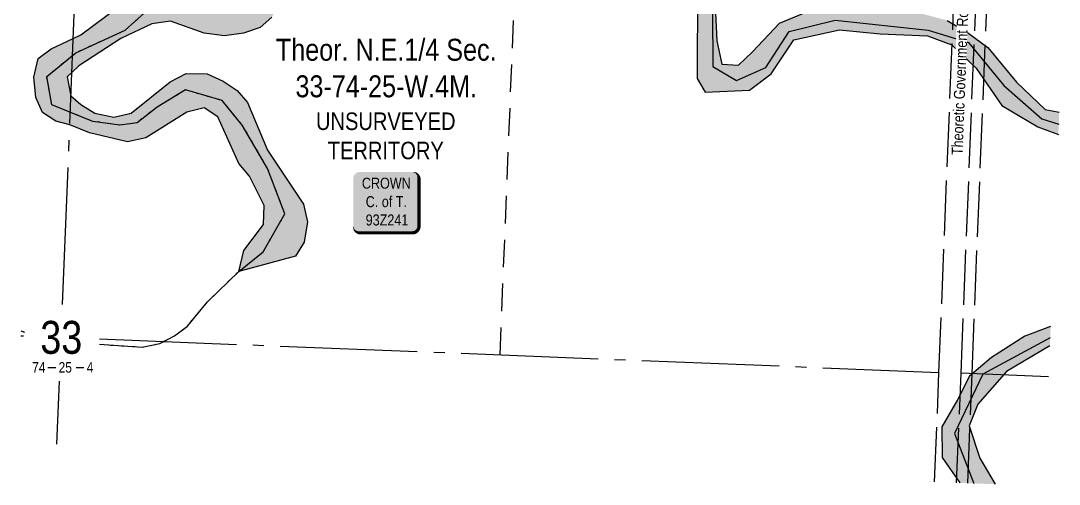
# Model space of a CAD drawing. Extents: x 323017 to 326965, y 6148514 to 6151575.
# Drawn here: x 323624 to 324571, y 6148669 to 6149091 of the extents above; entities that cross this region are included whole.
import ezdxf
from ezdxf.enums import TextEntityAlignment as Align

# ---------------------------------------------------------------- set-up
doc = ezdxf.new("R2010")
doc.units = 0
doc.header["$LTSCALE"] = 5
for name, pattern in [('foc-LSD', [8, 5, -3]), ('foc-QUARTERLINE', [33, 25, -3, 2, -3]), ('foc-UNSURVEYED', [12.5, 10, -2.5]), ('foc-WHEELTRACKS', [2, 0.4, -1.6])]:
    doc.linetypes.add(name, pattern=pattern)
for name, color, linetype in [('10', 1, 'Continuous'), ('9', 3, 'Continuous'), ('AS-OWNER', 7, 'Continuous'), ('C-SYMBOL', 7, 'Continuous'), ('L-QSEC', 8, 'foc-QUARTERLINE'), ('L-ROAD-T', 7, 'Continuous'), ('L-SECLBL', 7, 'Continuous'), ('L-SECTION-LSD', 7, 'foc-LSD'), ('L-UNS-T', 3, 'Continuous'), ('L-USEC', 7, 'foc-UNSURVEYED'), ('T-CREEK', 160, 'Continuous'), ('T-WATER', 160, 'Continuous'), ('T-WATER-H', 133, 'Continuous'), ('T-WATER-P3', 160, 'foc-WHEELTRACKS')]:
    doc.layers.add(name, color=color, linetype=linetype)
doc.styles.add('175L', font='ARIALN.TTF', dxfattribs={"height": 20})
doc.styles.add('80', font='ARIALN.TTF', dxfattribs={"height": 10})
doc.styles.add('80L', font='ARIALN.TTF', dxfattribs={"height": 10})
doc.styles.add('foc-LtypeFont', font='ARIALN.TTF', dxfattribs={"height": 7.35})
doc.styles.add('SIMPLEX', font='ARIALN.TTF')
doc.linetypes.add('foc-TOPO-flowdirection-NOLINE', pattern='A,0,[">",foc-LtypeFont,S=0.3,R=0,X=0,Y=-0.945],-20,[">",foc-LtypeFont,S=0.3,R=0,X=0,Y=-0.945],0', length=20)

# ---------------------------------------------------------------- blocks, each defined once
blk = doc.blocks.new('L-SECLBL')
at = {"layer": '9', "color": 7}
for p, q in [((-5.08, -27.83), (-12.29, -27.83)), ((20.7, -27.83), (13.5, -27.83))]:
    blk.add_line(p, q, dxfattribs=at)
at = {"layer": '10', "color": 2, "style": 'SIMPLEX'}
blk.add_attdef('SEC', text='', height=30, dxfattribs=at).set_placement((0, 0), align=Align.MIDDLE)
at = {"layer": '10', "color": 5, "style": '80L'}
blk.add_attdef('TWP', text='', height=9.5, dxfattribs=at).set_placement((-14.43, -27.37), align=Align.MIDDLE_RIGHT)
blk.add_attdef('RGE', text='', height=9.5, dxfattribs=at).set_placement((3.62, -27.37), align=Align.MIDDLE_CENTER)
blk.add_attdef('MER', text='', height=9.5, dxfattribs=at).set_placement((23.17, -27.37), align=Align.MIDDLE_LEFT)
blk = doc.blocks.new('*U431')
h = blk.add_hatch(color=255)
edge = h.paths.add_edge_path()
edge.add_line((-24, -28.5), (24, -28.5))
edge.add_arc((24, -22.5), 6, 270, 360)
edge.add_line((30, -22.5), (30, 21))
edge.add_arc((24, 21), 6, 0, 90)
edge.add_line((24, 27), (-24, 27))
edge.add_arc((-24, 21), 6, 90, 180)
edge.add_line((-30, 21), (-30, -22.5))
edge.add_arc((-24, -22.5), 6, 180, 270)
at = {"color": 14, "flags": 128}
blk.add_lwpolyline([(-24, -28.5, 3, 3, 0), (24, -28.5, 3, 3, 0.414214), (30, -22.5, 3, 3, 0), (30, 21, 3, 0, 0.414214), (24, 27, 0, 0, 0), (-24, 27, 0, 0, 0.414214), (-30, 21, 0, 0, 0), (-30, -22.5, 0, 3, 0.414214)], format="xyseb", close=True, dxfattribs=at)
at = {"color": 14, "style": '80'}
blk.add_attdef('ENTER_TEXT_001', (-26.85, -4.92), '', height=10, dxfattribs=at)

msp = doc.modelspace()

# ---------------------------------------------------------------- hatches: boundary and pattern name
at = {"layer": 'T-WATER-H'}
h = msp.add_hatch(color=256, dxfattribs=at)
h.dxf.hatch_style = 1
h.paths.add_polyline_path([(323849.962, 6149696.08), (323837.274, 6149696.62), (323835.255, 6149675.635), (323826.549, 6149660.555), (323799.85, 6149661.715), (323762.176, 6149687.576), (323729.515, 6149702.082), (323707.741, 6149701.719), (323692.862, 6149691.928), (323685.967, 6149679.235), (323688.507, 6149648.048), (323692.136, 6149616.135), (323682.701, 6149604.168), (323662.741, 6149600.178), (323656.683, 6149609.259), (323656.071, 6149594.005), (323672.542, 6149586.142), (323692.551, 6149595.726), (323703.729, 6149621.838), (323704.71, 6149640.328), (323701.296, 6149653.95), (323697.908, 6149662.313), (323701.459, 6149677.192), (323709.128, 6149689.891), (323724.804, 6149693.597), (323736.582, 6149687.955), (323752.536, 6149678.443), (323761.994, 6149669.852), (323775.057, 6149659.172), (323804.212, 6149648.024), (323824.683, 6149650.669), (323838.282, 6149657.327), (323851.051, 6149683.286)])
h.paths.add_polyline_path([(324570.302, 6148987.876), (324571.119, 6149008.233), (324558.373, 6149010.612), (324532.261, 6149035.607), (324506.009, 6149067.012), (324487.522, 6149080.683), (324469.036, 6149091.767), (324431.692, 6149101.743), (324382.147, 6149105.069), (324338.887, 6149098.787), (324315.963, 6149089.181), (324291.561, 6149063.318), (324278.62, 6149051.125), (324263.46, 6149051.864), (324259.023, 6149073.293), (324257.545, 6149105.069), (324261.177, 6149148.482), (324255.262, 6149165.108), (324247.127, 6149177.671), (324202.759, 6149183.582), (324177.247, 6149194.667), (324165.045, 6149221.639), (324151.365, 6149243.807), (324140.214, 6149285.633), (324132.08, 6149330.71), (324116.921, 6149347.706), (324097.325, 6149350.661), (324078.468, 6149346.967), (324064.048, 6149328.123), (324055.914, 6149303.368), (324044.822, 6149271.963), (324033.689, 6149223.794), (324026.604, 6149203.144), (324008.301, 6149190.163), (323990.588, 6149181.903), (323968.743, 6149181.903), (323962.248, 6149192.523), (323964.019, 6149205.504), (323977.009, 6149226.154), (323983.503, 6149247.394), (323975.828, 6149270.994), (323962.248, 6149301.084), (323934.813, 6149331.302), (323914.5, 6149347.217), (323894.65, 6149353.906), (323865.104, 6149352.522), (323829.096, 6149337.991), (323775.545, 6149325.997), (323768.159, 6149335.915), (323765.389, 6149355.29), (323770.861, 6149369.287), (323788.206, 6149402.066), (323796.533, 6149428.817), (323803.455, 6149444.968), (323799.73, 6149461.941), (323793.078, 6149477.414), (323794.862, 6149489.803), (323798.691, 6149499.08), (323813.206, 6149513.599), (323821.975, 6149511.742), (323841.145, 6149504.664), (323859.329, 6149501.524), (323882.158, 6149503.257), (323904.914, 6149505.946), (323945.537, 6149512.825), (323988.49, 6149527.678), (324012.826, 6149539.841), (324037.233, 6149570.649), (324045.333, 6149602.026), (324042.374, 6149612.717), (324030.765, 6149617.493), (324006.866, 6149620.905), (323965.266, 6149610.675), (323942.05, 6149601.395), (323922.896, 6149604.295), (323889.233, 6149617.055), (323879.366, 6149639.675), (323881.107, 6149661.715), (323889.233, 6149675.635), (323899.1, 6149691.875), (323899.683, 6149693.962), (323887.061, 6149694.499), (323876.428, 6149679.135), (323863.871, 6149664.898), (323859.715, 6149645.178), (323863.878, 6149628.493), (323879.455, 6149611.68), (323894.985, 6149601.847), (323922.88, 6149589.603), (323956.71, 6149593.474), (323988.062, 6149604.382), (324015.139, 6149612.11), (324031.057, 6149604.759), (324035.38, 6149594.108), (324020.204, 6149568.863), (324004.074, 6149549.661), (323969.677, 6149532.85), (323942.02, 6149524.848), (323903.139, 6149517.841), (323868.68, 6149513.045), (323842.179, 6149517.293), (323819.599, 6149524.623), (323808.788, 6149524.374), (323799.656, 6149518.305), (323790.729, 6149504.196), (323782.876, 6149493.819), (323782.561, 6149482.583), (323789.753, 6149451.119), (323788.728, 6149439.645), (323778.749, 6149410.818), (323761.776, 6149380.086), (323750.96, 6149358.84), (323749.987, 6149343.276), (323751.203, 6149325.281), (323763.858, 6149316.526), (323786.49, 6149315.067), (323822.02, 6149318.715), (323853.413, 6149329.901), (323888.457, 6149336.71), (323913.279, 6149327.956), (323933.478, 6149304.61), (323951.73, 6149287.1), (323966.162, 6149263.127), (323970.786, 6149245.374), (323962.755, 6149225.19), (323947.91, 6149197.71), (323944.99, 6149184.578), (323954.968, 6149172.905), (323972.489, 6149163.178), (324002.422, 6149169.987), (324025.055, 6149181.66), (324036.249, 6149209.14), (324046.957, 6149240.997), (324068.173, 6149301.679), (324076.934, 6149322.593), (324087.155, 6149333.293), (324110.761, 6149335.482), (324118.548, 6149309.704), (324132.254, 6149268.442), (324141.258, 6149234.153), (324149.532, 6149208.375), (324159.51, 6149193.054), (324176.545, 6149178.706), (324193.093, 6149172.87), (324214.995, 6149168.006), (324231.057, 6149162.413), (324244.441, 6149156.333), (324245.901, 6149141.256), (324241.579, 6149105.736), (324241.19, 6149071.899), (324241.19, 6149038.839), (324248.195, 6149026.393), (324288.673, 6149028.338), (324308.523, 6149043.117), (324329.152, 6149074.232), (324370.797, 6149083.178), (324407.772, 6149079.677), (324450.975, 6149077.733), (324473.16, 6149069.565), (324495.345, 6149048.174), (324518.927, 6149014.245), (324551.621, 6148994.798)])
h.paths.add_polyline_path([(324562.562, 6148795.02), (324563.275, 6148812.79), (324539.61, 6148804.044), (324509.252, 6148784.597), (324489.402, 6148767.484), (324478.47, 6148745.883), (324464.069, 6148721.38), (324464.459, 6148693.377), (324480.363, 6148670.14), (324512.829, 6148668.897), (324498.853, 6148692.593), (324489.082, 6148722.115), (324497, 6148741.987), (324522.962, 6148771.637)])
h = msp.add_hatch(color=256, dxfattribs=at)
h.dxf.hatch_style = 1
h.paths.add_polyline_path([(323823.066, 6148863.008), (323827.879, 6148882.018), (323845.831, 6148905.729), (323846.162, 6148923.018), (323832.928, 6148949.889), (323823.149, 6148961.416), (323804.071, 6149003.85), (323791.533, 6149012.255), (323775.742, 6149008.157), (323738.346, 6148984.801), (323721.729, 6148981.033), (323687.03, 6148989.19), (323669.104, 6148996.504), (323656.502, 6148999.868), (323644.063, 6149007.733), (323638.152, 6149021.618), (323636.377, 6149040.13), (323640.229, 6149057.096), (323652.077, 6149065.907), (323672.262, 6149075.257), (323679.169, 6149078.592), (323714.592, 6149104.96), (323740.533, 6149118.833), (323742.211, 6149124.871), (323735.237, 6149130.181), (323720.686, 6149136.086), (323710.017, 6149146.275), (323707.159, 6149163.152), (323707.651, 6149182.954), (323703.264, 6149205.04), (323712.983, 6149206.986), (323727.385, 6149202.35), (323741.442, 6149193.994), (323740.587, 6149172.592), (323742.762, 6149155.142), (323757.512, 6149149.646), (323770.313, 6149156.854), (323781.354, 6149166.412), (323798.457, 6149189.858), (323809.82, 6149198.567), (323825.715, 6149202.241), (323844.543, 6149199.93), (323856.352, 6149191.318), (323865.518, 6149179.458), (323869.115, 6149163.087), (323868.732, 6149143.044), (323866.179, 6149124.106), (323861.095, 6149107.785), (323853.337, 6149094.922), (323842.661, 6149085.471), (323827.361, 6149080.213), (323810.138, 6149077.729), (323791.552, 6149080.087), (323760.916, 6149091.074), (323743.756, 6149088.645), (323715.497, 6149075.227), (323677.203, 6149050.413), (323671.024, 6149044.362), (323666.746, 6149040.413), (323670.168, 6149023.067), (323679.085, 6149015.131), (323692.058, 6149007.131), (323709.214, 6149003.452), (323724.997, 6149007.37), (323760.687, 6149035.939), (323775.237, 6149043.442), (323794.263, 6149043.1), (323809.025, 6149036.401), (323821.736, 6149027.869), (323830.998, 6149016.962), (323849.323, 6148973.605), (323882.2, 6148924.331), (323885.864, 6148908.194), (323882.728, 6148889.645), (323874.917, 6148876.965)])

# ---------------------------------------------------------------- linework, layer by layer
at = {"layer": 'L-QSEC'}
for p, q in [((323662.535, 6148832.807), (323693.315, 6149600.254)), ((323624.398, 6148804.305), (323626.922, 6148804.204)), ((323696.141, 6148801.442), (324461.506, 6148770.905)), ((324561.413, 6148766.918), (324481.604, 6148770.102)), ((323657.422, 6148705.34), (323659.73, 6148762.873))]:
    msp.add_line(p, q, dxfattribs=at)
at = {"layer": 'L-SECTION-LSD'}
msp.add_line((324061.42, 6148786.868), (324077.375, 6149185.581), dxfattribs=at)
at = {"layer": 'L-USEC'}
for p, q in [((324461.506, 6148770.905), (324493.343, 6149568.331)), ((324481.604, 6148770.102), (324513.441, 6149567.529)), ((324491.658, 6148769.701), (324523.495, 6149567.127)), ((324457.517, 6148670.998), (324461.506, 6148770.905)), ((324477.615, 6148670.196), (324481.604, 6148770.102)), ((324487.669, 6148669.795), (324491.658, 6148769.701))]:
    msp.add_line(p, q, dxfattribs=at)
at = {"layer": 'T-CREEK', "linetype": 'foc-TOPO-flowdirection-NOLINE', "flags": 128}
for points in [[(323894.265, 6149694.193), (323893.522, 6149691.846), (323869.579, 6149655.329), (323872.849, 6149632.706), (323886.219, 6149611.884), (323927.885, 6149594.636), (323954.781, 6149597.588), (324001.512, 6149614.037), (324028.719, 6149611.395), (324039.913, 6149605.024), (324029.963, 6149567.886), (324006.145, 6149541.859), (323948.777, 6149519.172), (323878.095, 6149507.646), (323851.51, 6149507.957), (323816.685, 6149518.834), (323799.428, 6149507.646), (323786.945, 6149486.594), (323793.164, 6149455.983), (323790.677, 6149431.897), (323779.458, 6149400.387), (323765, 6149367.756), (323758.47, 6149349.575), (323757.693, 6149333.415), (323766.183, 6149322.121), (323806.192, 6149322.121), (323856.202, 6149337.317), (323901.411, 6149340.116), (323932.617, 6149322.121), (323953.421, 6149290.931), (323975.426, 6149260.941), (323977.122, 6149241.951), (323955.918, 6149201.163), (323955.918, 6149182.769), (323968.32, 6149174.372), (323991.525, 6149174.372), (324015.93, 6149181.17), (324029.133, 6149199.164), (324054.832, 6149278.898), (324075.873, 6149327.718), (324084.432, 6149338.808), (324102.467, 6149343.065), (324118.498, 6149336.055), (324122.004, 6149328.043), (324146.883, 6149237.043), (324165.168, 6149203.746), (324174.937, 6149190.227), (324192.972, 6149180.212), (324225.285, 6149171.45), (324249.331, 6149162.187), (324254.842, 6149148.918), (324255.41, 6149049.837), (324276.952, 6149037.069), (324303.754, 6149048.835), (324325.045, 6149081.632), (324366.775, 6149092.123), (324451.689, 6149082.86), (324488.26, 6149071.594), (324520.706, 6149032.435), (324555.273, 6149002.142), (324570.682, 6148997.335)], [(324562.857, 6148802.388), (324501.619, 6148769.251), (324475.569, 6148715.174), (324493.165, 6148669.65)]]:
    msp.add_lwpolyline(points, dxfattribs=at)
at = {"layer": 'T-CREEK', "flags": 128}
for points in [[(324241.579, 6149105.736), (324241.19, 6149071.899), (324241.19, 6149038.839), (324248.195, 6149026.393), (324288.673, 6149028.338), (324308.523, 6149043.117), (324329.152, 6149074.232), (324370.797, 6149083.178), (324407.772, 6149079.677), (324450.975, 6149077.733), (324473.16, 6149069.565), (324495.345, 6149048.174), (324518.927, 6149014.245), (324551.621, 6148994.798), (324570.302, 6148987.876)], [(324257.545, 6149105.069), (324259.023, 6149073.293), (324263.46, 6149051.864), (324278.62, 6149051.125), (324291.561, 6149063.318), (324315.963, 6149089.181), (324338.887, 6149098.787)], [(324469.036, 6149091.767), (324487.522, 6149080.683), (324506.009, 6149067.012), (324532.261, 6149035.607), (324558.373, 6149010.612), (324571.119, 6149008.233)], [(324563.275, 6148812.79), (324539.61, 6148804.044), (324509.252, 6148784.597), (324489.402, 6148767.484), (324478.47, 6148745.883), (324464.069, 6148721.38), (324464.459, 6148693.377), (324480.363, 6148670.14)], [(324562.562, 6148795.02), (324522.962, 6148771.637), (324497, 6148741.987), (324489.082, 6148722.115), (324498.853, 6148692.593), (324512.829, 6148668.897)]]:
    msp.add_lwpolyline(points, dxfattribs=at)
at = {"layer": 'T-WATER', "flags": 128}
msp.add_lwpolyline([(323853.337, 6149094.922), (323842.661, 6149085.471), (323827.361, 6149080.213), (323810.138, 6149077.729), (323791.552, 6149080.087), (323760.916, 6149091.074), (323743.756, 6149088.645), (323715.497, 6149075.227), (323677.203, 6149050.413), (323671.024, 6149044.362), (323666.746, 6149040.413), (323670.168, 6149023.067), (323679.085, 6149015.131), (323692.058, 6149007.131), (323709.214, 6149003.452), (323724.997, 6149007.37), (323760.687, 6149035.939), (323775.237, 6149043.442), (323794.263, 6149043.1), (323809.025, 6149036.401), (323821.736, 6149027.869), (323830.998, 6149016.962), (323849.323, 6148973.605), (323882.2, 6148924.331), (323885.864, 6148908.194), (323882.728, 6148889.645), (323874.917, 6148876.965), (323823.066, 6148863.008), (323823.066, 6148863.008), (323827.879, 6148882.018), (323845.831, 6148905.729), (323846.162, 6148923.018), (323832.928, 6148949.889), (323823.149, 6148961.416), (323804.071, 6149003.85), (323791.533, 6149012.255), (323775.742, 6149008.157), (323738.346, 6148984.801), (323721.729, 6148981.033), (323687.03, 6148989.19), (323669.104, 6148996.504), (323656.502, 6148999.868), (323644.063, 6149007.733), (323638.152, 6149021.618), (323636.377, 6149040.13), (323640.229, 6149057.096), (323652.077, 6149065.907), (323672.262, 6149075.257), (323679.169, 6149078.592), (323714.592, 6149104.96)], dxfattribs=at)
at = {"layer": 'T-WATER-P3', "flags": 128}
for points in [[(323823.065, 6148863.008), (323845.397, 6148880.691), (323865.133, 6148915.399), (323849.481, 6148956.913), (323826.342, 6148996.385), (323807.967, 6149018.844), (323774.62, 6149028.371), (323748.759, 6149012.719), (323730.384, 6148998.427), (323714.731, 6148996.385), (323690.231, 6148999.788), (323652.801, 6149014.76), (323648.037, 6149040.621), (323674.579, 6149062.399), (323719.495, 6149082.816), (323746.037, 6149106.635), (323752.161, 6149129.093), (323735.148, 6149142.024), (323726.981, 6149154.955), (323725.62, 6149176.052), (323727.384, 6149202.35)], [(323696.302, 6148796.482), (323735.146, 6148794), (323751.32, 6148797.185), (323764.597, 6148804.317), (323776.258, 6148812.95), (323794.513, 6148835.214), (323823.065, 6148863.008)], [(323624.575, 6148808.702), (323627.758, 6148807.704)]]:
    msp.add_lwpolyline(points, dxfattribs=at)
at = {"layer": 'T-WATER-P3', "linetype": 'foc-TOPO-flowdirection-NOLINE', "flags": 128}
for points in [[(323823.065, 6148863.008), (323845.397, 6148880.691), (323865.133, 6148915.399), (323849.481, 6148956.913), (323826.342, 6148996.385), (323807.967, 6149018.844), (323774.62, 6149028.371), (323748.759, 6149012.719), (323730.384, 6148998.427), (323714.731, 6148996.385), (323690.231, 6148999.788), (323652.801, 6149014.76), (323648.037, 6149040.621), (323674.579, 6149062.399), (323719.495, 6149082.816), (323746.037, 6149106.635), (323752.161, 6149129.093), (323735.148, 6149142.024), (323726.981, 6149154.955), (323725.62, 6149176.052), (323727.384, 6149202.35)], [(323696.302, 6148796.482), (323735.146, 6148794), (323751.32, 6148797.185), (323764.597, 6148804.317), (323776.258, 6148812.95), (323794.513, 6148835.214), (323823.065, 6148863.008)], [(323624.575, 6148808.702), (323627.758, 6148807.704)]]:
    msp.add_lwpolyline(points, dxfattribs=at)

# ---------------------------------------------------------------- block references
at = {"layer": 'AS-OWNER'}
ref = msp.add_blockref('*U431', (323957.442, 6148926.634), dxfattribs=at)
ref.add_attrib('ENTER_TEXT_001', 'CROWN', (323935.382, 6148938.407), dxfattribs={"layer": '0', "color": 14, "height": 10, "style": '80'})
ref.add_attrib('ENTER_TEXT_002', 'C. of T.', (323938.878, 6148921.563), dxfattribs={"layer": '0', "color": 14, "height": 10, "style": '80'})
ref.add_attrib('ENTER_TEXT_003', '93Z241', (323938.847, 6148904.855), dxfattribs={"layer": '0', "color": 14, "height": 10, "style": '80'})
at = {"layer": 'L-SECLBL', "xscale": 0.9998699999999974, "yscale": 0.9998699999999974, "zscale": 0.9998699999999974}
msp.add_blockref('L-SECLBL', (323661.332, 6148802.831), dxfattribs=at).add_auto_attribs({'SEC': '33', 'TWP': '74', 'RGE': '25', 'MER': '4'})

# ---------------------------------------------------------------- texts
at = {"layer": 'C-SYMBOL', "color": 3, "insert": (323957.585, 6149075.069), "char_height": 19.9974, "width": 204.00329, "attachment_point": 2, "style": '175L'}
msp.add_mtext('Theor. N.E.1/4 Sec. 33-74-25-W.4M.', dxfattribs=at)
at = {"layer": 'L-UNS-T', "color": 3, "insert": (323957.153, 6148986.442), "char_height": 15.99792, "attachment_point": 5, "style": '80L'}
msp.add_mtext_dynamic_manual_height_columns('UNSURVEYED TERRITORY', width=126.39732, gutter_width=47.494, heights=[0], dxfattribs=at)

# ---------------------------------------------------------------- next in the draw order: texts
at = {"layer": 'L-ROAD-T', "insert": (324476.924, 6149069.139), "char_height": 9.9987, "width": 201.74802, "attachment_point": 2, "rotation": 87.713658, "style": '80L', "bg_fill": 3, "box_fill_scale": 1, "bg_fill_color": 256, "bg_fill_transparency": 0}
msp.add_mtext('Theoretic Government Road Allowance', dxfattribs=at)

doc.saveas('drawing.dxf')
